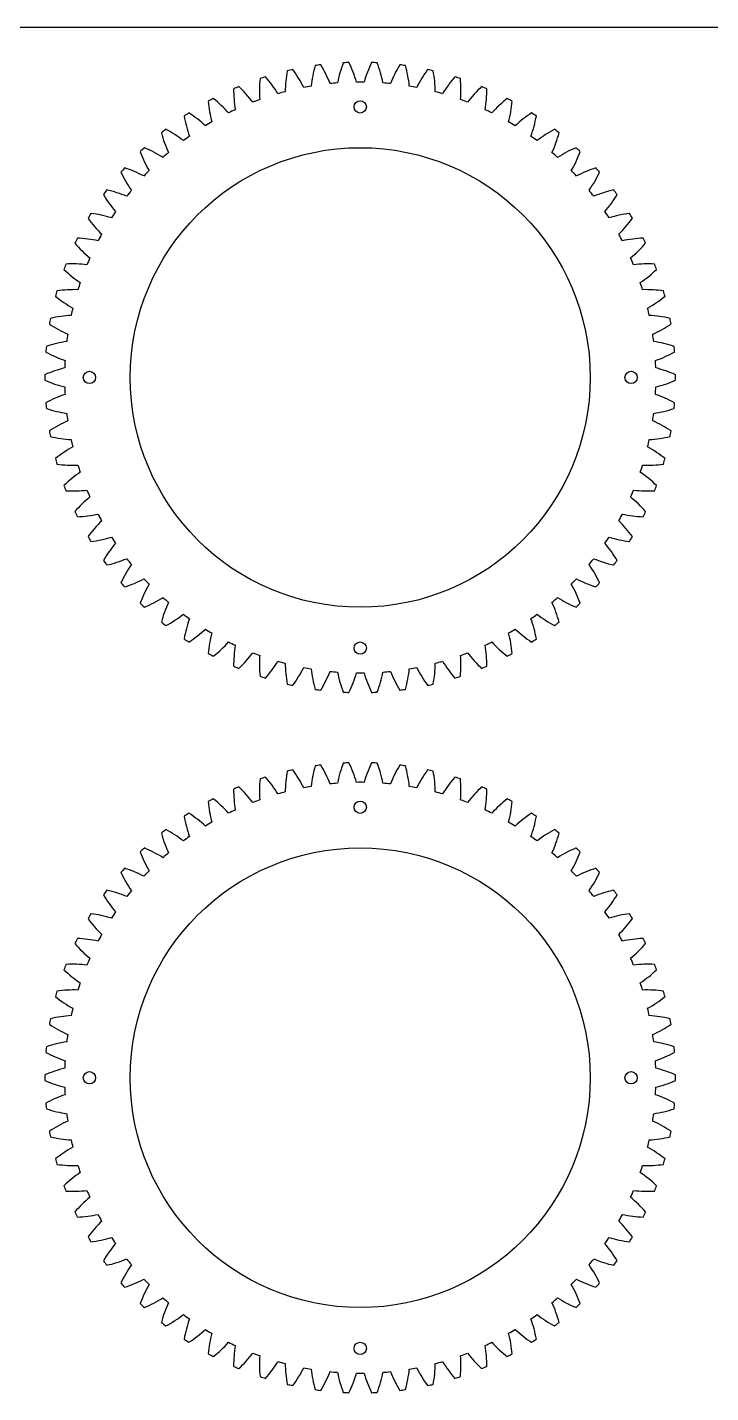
# Model space of a CAD drawing. Header units: inches. Extents: x 0 to 48, y -0.6 to 48.
# Drawn here: x 16.2 to 24, y 32.4 to 48 of the extents above; entities that cross this region are included whole.
import ezdxf

# ---------------------------------------------------------------- set-up
doc = ezdxf.new("R2010")
doc.units = ezdxf.units.IN
doc.header["$MEASUREMENT"] = 0

msp = doc.modelspace()

# ---------------------------------------------------------------- linework, layer by layer
at = {"color": 7, "linetype": 'Continuous'}
msp.add_line((0, 48), (48, 48), dxfattribs=at)
for centre, radius in [((20, 47.091), 0.0703), ((20, 44), 2.625), ((16.909, 44), 0.0703), ((23.091, 44), 0.0703), ((20, 40.909), 0.0703), ((20, 39.091), 0.0703), ((20, 36), 2.625), ((16.909, 36), 0.0703), ((23.091, 36), 0.0703), ((20, 32.909), 0.0703)]:
    msp.add_circle(centre, radius, dxfattribs=at)
for centre, radius, start, end in [((21.114, 47.095), 1.4, 159.0668, 168.8661), ((20, 44), 3.6, 92.0569, 93.0859), ((18.613, 46.982), 1.4, 16.2767, 26.076), ((21.387, 46.982), 1.4, 153.924, 163.7233), ((20, 44), 3.6, 86.9141, 87.9431), ((18.886, 47.095), 1.4, 11.1339, 20.9332), ((20, 44), 3.6, 107.4855, 108.5145), ((17.87, 46.506), 1.4, 31.7053, 41.5046), ((20.543, 47.244), 1.4, 169.3525, 179.1519), ((20, 44), 3.6, 102.3426, 103.3716), ((18.103, 46.687), 1.4, 26.5624, 36.3618), ((20.832, 47.182), 1.4, 164.2097, 174.009), ((20, 44), 3.6, 97.1998, 98.2288), ((18.352, 46.846), 1.4, 21.4196, 31.2189), ((21.648, 46.846), 1.4, 148.7811, 158.5804), ((20, 44), 3.6, 81.7712, 82.8002), ((19.168, 47.182), 1.4, 5.991, 15.7903), ((21.897, 46.687), 1.4, 143.6382, 153.4376), ((20, 44), 3.6, 76.6284, 77.6574), ((19.457, 47.244), 1.4, 0.8481, 10.6475), ((22.13, 46.506), 1.4, 138.4954, 148.2947), ((20, 44), 3.6, 71.4855, 72.5145), ((20, 44), 3.6, 112.6284, 113.6574), ((19.955, 47.289), 1.4, 179.6382, 189.4376), ((17.654, 46.305), 1.4, 36.8481, 46.6475), ((20.25, 47.279), 1.4, 174.4954, 184.2947), ((20, 44), 3.375, 104.7016, 106.1556), ((20, 44), 3.375, 99.5587, 101.0127), ((20, 44), 3.375, 94.4159, 95.8699), ((20, 44), 3.375, 89.273, 90.727), ((20, 44), 3.375, 84.1301, 85.5841), ((20, 44), 3.375, 78.9873, 80.4413), ((20, 44), 3.375, 73.8444, 75.2984), ((19.75, 47.279), 1.4, 355.7053, 5.5046), ((22.346, 46.305), 1.4, 133.3525, 143.1519), ((20, 44), 3.6, 66.3426, 67.3716), ((20.045, 47.289), 1.4, 350.5624, 0.3618), ((20, 44), 3.6, 117.7712, 118.8002), ((19.661, 47.271), 1.4, 184.7811, 194.5804), ((17.457, 46.085), 1.4, 41.991, 51.7903), ((20, 44), 3.375, 109.8444, 111.2984), ((20, 44), 3.375, 68.7016, 70.1556), ((22.543, 46.085), 1.4, 128.2097, 138.009), ((20, 44), 3.6, 61.1998, 62.2288), ((20.339, 47.271), 1.4, 345.4196, 355.2189), ((20, 44), 3.6, 122.9141, 123.9431), ((19.369, 47.228), 1.4, 189.924, 199.7233), ((17.28, 45.849), 1.4, 47.1339, 56.9332), ((20, 44), 3.375, 114.9873, 116.4413), ((20, 44), 3.375, 63.5587, 65.0127), ((22.72, 45.849), 1.4, 123.0668, 132.8661), ((20.631, 47.228), 1.4, 340.2767, 350.076), ((20, 44), 3.6, 56.0569, 57.0859), ((20, 44), 3.6, 128.0569, 129.0859), ((19.082, 47.158), 1.4, 195.0668, 204.8661), ((17.125, 45.598), 1.4, 52.2767, 62.076), ((20, 44), 3.375, 120.1301, 121.5841), ((20, 44), 3.375, 58.4159, 59.8699), ((22.875, 45.598), 1.4, 117.924, 127.7233), ((20.918, 47.158), 1.4, 335.1339, 344.9332), ((20, 44), 3.6, 50.9141, 51.9431), ((20, 44), 3.375, 125.273, 126.727), ((20, 44), 3.375, 53.273, 54.727), ((20, 44), 3.6, 133.1998, 134.2288), ((18.803, 47.063), 1.4, 200.2097, 210.009), ((16.994, 45.334), 1.4, 57.4196, 67.2189), ((20, 44), 3.375, 130.4159, 131.8699), ((20, 44), 3.375, 48.1301, 49.5841), ((23.006, 45.334), 1.4, 112.7811, 122.5804), ((21.197, 47.063), 1.4, 329.991, 339.7903), ((20, 44), 3.6, 45.7712, 46.8002), ((20, 44), 3.6, 138.3426, 139.3716), ((18.533, 46.944), 1.4, 205.3525, 215.1519), ((16.886, 45.059), 1.4, 62.5624, 72.3618), ((20, 44), 3.375, 135.5587, 137.0127), ((20, 44), 3.375, 42.9873, 44.4413), ((23.114, 45.059), 1.4, 107.6382, 117.4376), ((21.467, 46.944), 1.4, 324.8481, 334.6475), ((20, 44), 3.6, 40.6284, 41.6574), ((20, 44), 3.6, 143.4855, 144.5145), ((18.275, 46.8), 1.4, 210.4954, 220.2947), ((16.804, 44.775), 1.4, 67.7053, 77.5046), ((20, 44), 3.375, 140.7016, 142.1556), ((20, 44), 3.375, 37.8444, 39.2984), ((23.196, 44.775), 1.4, 102.4954, 112.2947), ((21.725, 46.8), 1.4, 319.7053, 329.5046), ((20, 44), 3.6, 35.4855, 36.5145), ((20, 44), 3.6, 148.6284, 149.6574), ((16.747, 44.486), 1.4, 72.8481, 82.6475), ((20, 44), 3.375, 145.8444, 147.2984), ((20, 44), 3.375, 32.7016, 34.1556), ((23.253, 44.486), 1.4, 97.3525, 107.1519), ((20, 44), 3.6, 30.3426, 31.3716), ((18.031, 46.634), 1.4, 215.6382, 225.4376), ((21.969, 46.634), 1.4, 314.5624, 324.3618), ((20, 44), 3.6, 153.7712, 154.8002), ((16.717, 44.192), 1.4, 77.991, 87.7903), ((20, 44), 3.375, 150.9873, 152.4413), ((20, 44), 3.375, 27.5587, 29.0127), ((23.283, 44.192), 1.4, 92.2097, 102.009), ((20, 44), 3.6, 25.1998, 26.2288), ((17.803, 46.447), 1.4, 220.7811, 230.5804), ((22.197, 46.447), 1.4, 309.4196, 319.2189), ((20, 44), 3.6, 158.9141, 159.9431), ((17.592, 46.24), 1.4, 225.924, 235.7233), ((16.713, 43.897), 1.4, 83.1339, 92.9332), ((20, 44), 3.375, 156.1301, 157.5841), ((20, 44), 3.375, 22.4159, 23.8699), ((23.287, 43.897), 1.4, 87.0668, 96.8661), ((22.408, 46.24), 1.4, 304.2767, 314.076), ((20, 44), 3.6, 20.0569, 21.0859), ((20, 44), 3.375, 161.273, 162.727), ((20, 44), 3.375, 17.273, 18.727), ((20, 44), 3.6, 164.0569, 165.0859), ((17.401, 46.016), 1.4, 231.0668, 240.8661), ((16.735, 43.603), 1.4, 88.2767, 98.076), ((23.265, 43.603), 1.4, 81.924, 91.7233), ((22.599, 46.016), 1.4, 299.1339, 308.9332), ((20, 44), 3.6, 14.9141, 15.9431), ((20, 44), 3.375, 166.4159, 167.8699), ((20, 44), 3.375, 12.1301, 13.5841), ((20, 44), 3.6, 169.1998, 170.2288), ((17.231, 45.774), 1.4, 236.2097, 246.009), ((16.784, 43.312), 1.4, 93.4196, 103.2189), ((23.216, 43.312), 1.4, 76.7811, 86.5804), ((22.769, 45.774), 1.4, 293.991, 303.7903), ((20, 44), 3.6, 9.7712, 10.8002), ((20, 44), 3.375, 171.5587, 173.0127), ((20, 44), 3.375, 6.9873, 8.4413), ((20, 44), 3.6, 174.3426, 175.3716), ((16.859, 43.026), 1.4, 98.5624, 108.3618), ((23.141, 43.026), 1.4, 71.6382, 81.4376), ((20, 44), 3.6, 4.6284, 5.6574), ((17.083, 45.519), 1.4, 241.3525, 251.1519), ((20, 44), 3.375, 176.7016, 178.1556), ((22.917, 45.519), 1.4, 288.8481, 298.6475), ((20, 44), 3.375, 1.8444, 3.2984), ((16.958, 42.748), 1.4, 103.7053, 113.5046), ((20, 44), 3.6, 179.4855, 180.5145), ((23.042, 42.748), 1.4, 66.4954, 76.2947), ((20, 44), 3.6, 359.4855, 0.5145), ((16.958, 45.252), 1.4, 246.4954, 256.2947), ((20, 44), 3.375, 181.8444, 183.2984), ((20, 44), 3.375, 356.7016, 358.1556), ((23.042, 45.252), 1.4, 283.7053, 293.5046), ((17.083, 42.481), 1.4, 108.8481, 118.6475), ((20, 44), 3.6, 184.6284, 185.6574), ((22.917, 42.481), 1.4, 61.3525, 71.1519), ((20, 44), 3.6, 354.3426, 355.3716), ((16.859, 44.974), 1.4, 251.6382, 261.4376), ((20, 44), 3.375, 186.9873, 188.4413), ((20, 44), 3.375, 351.5587, 353.0127), ((23.141, 44.974), 1.4, 278.5624, 288.3618), ((17.231, 42.226), 1.4, 113.991, 123.7903), ((20, 44), 3.6, 189.7712, 190.8002), ((22.769, 42.226), 1.4, 56.2097, 66.009), ((20, 44), 3.6, 349.1998, 350.2288), ((16.784, 44.688), 1.4, 256.7811, 266.5804), ((17.401, 41.984), 1.4, 119.1339, 128.9332), ((20, 44), 3.375, 192.1301, 193.5841), ((20, 44), 3.375, 346.4159, 347.8699), ((22.599, 41.984), 1.4, 51.0668, 60.8661), ((23.216, 44.688), 1.4, 273.4196, 283.2189), ((20, 44), 3.6, 194.9141, 195.9431), ((20, 44), 3.6, 344.0569, 345.0859), ((16.735, 44.397), 1.4, 261.924, 271.7233), ((17.592, 41.76), 1.4, 124.2767, 134.076), ((20, 44), 3.375, 197.273, 198.727), ((20, 44), 3.375, 341.273, 342.727), ((22.408, 41.76), 1.4, 45.924, 55.7233), ((23.265, 44.397), 1.4, 268.2767, 278.076), ((20, 44), 3.6, 200.0569, 201.0859), ((20, 44), 3.6, 338.9141, 339.9431), ((16.713, 44.103), 1.4, 267.0668, 276.8661), ((17.803, 41.553), 1.4, 129.4196, 139.2189), ((20, 44), 3.375, 202.4159, 203.8699), ((20, 44), 3.375, 336.1301, 337.5841), ((22.197, 41.553), 1.4, 40.7811, 50.5804), ((23.287, 44.103), 1.4, 263.1339, 272.9332), ((20, 44), 3.6, 205.1998, 206.2288), ((16.717, 43.808), 1.4, 272.2097, 282.009), ((20, 44), 3.375, 207.5587, 209.0127), ((20, 44), 3.375, 330.9873, 332.4413), ((23.283, 43.808), 1.4, 257.991, 267.7903), ((20, 44), 3.6, 333.7712, 334.8002), ((18.031, 41.366), 1.4, 134.5624, 144.3618), ((21.969, 41.366), 1.4, 35.6382, 45.4376), ((20, 44), 3.6, 210.3426, 211.3716), ((16.747, 43.514), 1.4, 277.3525, 287.1519), ((20, 44), 3.375, 212.7016, 214.1556), ((20, 44), 3.375, 325.8444, 327.2984), ((23.253, 43.514), 1.4, 252.8481, 262.6475), ((20, 44), 3.6, 328.6284, 329.6574), ((18.275, 41.2), 1.4, 139.7053, 149.5046), ((21.725, 41.2), 1.4, 30.4954, 40.2947), ((20, 44), 3.6, 215.4855, 216.5145), ((16.804, 43.225), 1.4, 282.4954, 292.2947), ((18.533, 41.056), 1.4, 144.8481, 154.6475), ((20, 44), 3.375, 217.8444, 219.2984), ((20, 44), 3.375, 320.7016, 322.1556), ((21.467, 41.056), 1.4, 25.3525, 35.1519), ((23.196, 43.225), 1.4, 247.7053, 257.5046), ((20, 44), 3.6, 323.4855, 324.5145), ((20, 44), 3.6, 220.6284, 221.6574), ((16.886, 42.941), 1.4, 287.6382, 297.4376), ((20, 44), 3.375, 222.9873, 224.4413), ((20, 44), 3.375, 315.5587, 317.0127), ((23.114, 42.941), 1.4, 242.5624, 252.3618), ((20, 44), 3.6, 318.3426, 319.3716), ((18.803, 40.937), 1.4, 149.991, 159.7903), ((21.197, 40.937), 1.4, 20.2097, 30.009), ((20, 44), 3.6, 225.7712, 226.8002), ((16.994, 42.666), 1.4, 292.7811, 302.5804), ((19.082, 40.842), 1.4, 155.1339, 164.9332), ((20, 44), 3.375, 228.1301, 229.5841), ((20, 44), 3.375, 310.4159, 311.8699), ((20.918, 40.842), 1.4, 15.0668, 24.8661), ((23.006, 42.666), 1.4, 237.4196, 247.2189), ((20, 44), 3.6, 313.1998, 314.2288), ((20, 44), 3.6, 230.9141, 231.9431), ((17.125, 42.402), 1.4, 297.924, 307.7233), ((20, 44), 3.375, 233.273, 234.727), ((19.369, 40.772), 1.4, 160.2767, 170.076), ((20, 44), 3.375, 305.273, 306.727), ((20.631, 40.772), 1.4, 9.924, 19.7233), ((22.875, 42.402), 1.4, 232.2767, 242.076), ((20, 44), 3.6, 308.0569, 309.0859), ((17.28, 42.151), 1.4, 303.0668, 312.8661), ((20, 44), 3.375, 238.4159, 239.8699), ((19.661, 40.729), 1.4, 165.4196, 175.2189), ((20, 44), 3.375, 300.1301, 301.5841), ((20.339, 40.729), 1.4, 4.7811, 14.5804), ((22.72, 42.151), 1.4, 227.1339, 236.9332), ((20, 44), 3.6, 236.0569, 237.0859), ((17.457, 41.915), 1.4, 308.2097, 318.009), ((20, 44), 3.375, 243.5587, 245.0127), ((19.955, 40.711), 1.4, 170.5624, 180.3618), ((20, 44), 3.375, 294.9873, 296.4413), ((20.045, 40.711), 1.4, 359.6382, 9.4376), ((22.543, 41.915), 1.4, 221.991, 231.7903), ((20, 44), 3.6, 302.9141, 303.9431), ((20, 44), 3.6, 241.1998, 242.2288), ((17.654, 41.695), 1.4, 313.3525, 323.1519), ((20, 44), 3.375, 248.7016, 250.1556), ((20.25, 40.721), 1.4, 175.7053, 185.5046), ((17.87, 41.494), 1.4, 318.4954, 328.2947), ((20, 44), 3.375, 253.8444, 255.2984), ((20.543, 40.756), 1.4, 180.8481, 190.6475), ((19.457, 40.756), 1.4, 349.3525, 359.1519), ((20, 44), 3.375, 284.7016, 286.1556), ((22.13, 41.494), 1.4, 211.7053, 221.5046), ((19.75, 40.721), 1.4, 354.4954, 4.2947), ((20, 44), 3.375, 289.8444, 291.2984), ((22.346, 41.695), 1.4, 216.8481, 226.6475), ((20, 44), 3.6, 297.7712, 298.8002), ((20, 44), 3.6, 246.3426, 247.3716), ((20, 44), 3.6, 251.4855, 252.5145), ((18.103, 41.313), 1.4, 323.6382, 333.4376), ((20, 44), 3.375, 258.9873, 260.4413), ((20.832, 40.818), 1.4, 185.991, 195.7903), ((18.352, 41.154), 1.4, 328.7811, 338.5804), ((20, 44), 3.375, 264.1301, 265.5841), ((21.114, 40.905), 1.4, 191.1339, 200.9332), ((18.613, 41.018), 1.4, 333.924, 343.7233), ((20, 44), 3.375, 269.273, 270.727), ((21.387, 41.018), 1.4, 196.2767, 206.076), ((18.886, 40.905), 1.4, 339.0668, 348.8661), ((20, 44), 3.375, 274.4159, 275.8699), ((21.648, 41.154), 1.4, 201.4196, 211.2189), ((19.168, 40.818), 1.4, 344.2097, 354.009), ((20, 44), 3.375, 279.5587, 281.0127), ((21.897, 41.313), 1.4, 206.5624, 216.3618), ((20, 44), 3.6, 287.4855, 288.5145), ((20, 44), 3.6, 292.6284, 293.6574), ((20, 44), 3.6, 256.6284, 257.6574), ((20, 44), 3.6, 261.7712, 262.8002), ((20, 44), 3.6, 266.9141, 267.9431), ((20, 44), 3.6, 272.0569, 273.0859), ((20, 44), 3.6, 277.1998, 278.2288), ((20, 44), 3.6, 282.3426, 283.3716), ((20.543, 39.244), 1.4, 169.3525, 179.1519), ((20, 36), 3.6, 102.3426, 103.3716), ((18.103, 38.687), 1.4, 26.5624, 36.3618), ((20.832, 39.182), 1.4, 164.2097, 174.009), ((20, 36), 3.6, 97.1998, 98.2288), ((18.352, 38.846), 1.4, 21.4196, 31.2189), ((21.114, 39.095), 1.4, 159.0668, 168.8661), ((20, 36), 3.6, 92.0569, 93.0859), ((18.613, 38.982), 1.4, 16.2767, 26.076), ((21.387, 38.982), 1.4, 153.924, 163.7233), ((20, 36), 3.6, 86.9141, 87.9431), ((18.886, 39.095), 1.4, 11.1339, 20.9332), ((21.648, 38.846), 1.4, 148.7811, 158.5804), ((20, 36), 3.6, 81.7712, 82.8002), ((19.168, 39.182), 1.4, 5.991, 15.7903), ((21.897, 38.687), 1.4, 143.6382, 153.4376), ((20, 36), 3.6, 76.6284, 77.6574), ((19.457, 39.244), 1.4, 0.8481, 10.6475), ((20, 36), 3.6, 112.6284, 113.6574), ((17.654, 38.305), 1.4, 36.8481, 46.6475), ((20.25, 39.279), 1.4, 174.4954, 184.2947), ((20, 36), 3.6, 107.4855, 108.5145), ((17.87, 38.506), 1.4, 31.7053, 41.5046), ((20, 36), 3.375, 99.5587, 101.0127), ((20, 36), 3.375, 94.4159, 95.8699), ((20, 36), 3.375, 89.273, 90.727), ((20, 36), 3.375, 84.1301, 85.5841), ((20, 36), 3.375, 78.9873, 80.4413), ((22.13, 38.506), 1.4, 138.4954, 148.2947), ((20, 36), 3.6, 71.4855, 72.5145), ((19.75, 39.279), 1.4, 355.7053, 5.5046), ((22.346, 38.305), 1.4, 133.3525, 143.1519), ((20, 36), 3.6, 66.3426, 67.3716), ((20, 36), 3.6, 117.7712, 118.8002), ((19.661, 39.271), 1.4, 184.7811, 194.5804), ((17.457, 38.085), 1.4, 41.991, 51.7903), ((19.955, 39.289), 1.4, 179.6382, 189.4376), ((20, 36), 3.375, 109.8444, 111.2984), ((20, 36), 3.375, 104.7016, 106.1556), ((20, 36), 3.375, 73.8444, 75.2984), ((20, 36), 3.375, 68.7016, 70.1556), ((20.045, 39.289), 1.4, 350.5624, 0.3618), ((22.543, 38.085), 1.4, 128.2097, 138.009), ((20, 36), 3.6, 61.1998, 62.2288), ((20.339, 39.271), 1.4, 345.4196, 355.2189), ((20, 36), 3.6, 122.9141, 123.9431), ((17.28, 37.849), 1.4, 47.1339, 56.9332), ((20, 36), 3.375, 114.9873, 116.4413), ((20, 36), 3.375, 63.5587, 65.0127), ((22.72, 37.849), 1.4, 123.0668, 132.8661), ((20, 36), 3.6, 56.0569, 57.0859), ((19.369, 39.228), 1.4, 189.924, 199.7233), ((20, 36), 3.375, 120.1301, 121.5841), ((20, 36), 3.375, 58.4159, 59.8699), ((20.631, 39.228), 1.4, 340.2767, 350.076), ((20, 36), 3.6, 128.0569, 129.0859), ((19.082, 39.158), 1.4, 195.0668, 204.8661), ((17.125, 37.598), 1.4, 52.2767, 62.076), ((20, 36), 3.375, 125.273, 126.727), ((20, 36), 3.375, 53.273, 54.727), ((22.875, 37.598), 1.4, 117.924, 127.7233), ((20.918, 39.158), 1.4, 335.1339, 344.9332), ((20, 36), 3.6, 50.9141, 51.9431), ((20, 36), 3.6, 133.1998, 134.2288), ((18.803, 39.063), 1.4, 200.2097, 210.009), ((16.994, 37.334), 1.4, 57.4196, 67.2189), ((20, 36), 3.375, 130.4159, 131.8699), ((20, 36), 3.375, 48.1301, 49.5841), ((23.006, 37.334), 1.4, 112.7811, 122.5804), ((21.197, 39.063), 1.4, 329.991, 339.7903), ((20, 36), 3.6, 45.7712, 46.8002), ((20, 36), 3.6, 138.3426, 139.3716), ((16.886, 37.059), 1.4, 62.5624, 72.3618), ((23.114, 37.059), 1.4, 107.6382, 117.4376), ((20, 36), 3.6, 40.6284, 41.6574), ((18.533, 38.944), 1.4, 205.3525, 215.1519), ((20, 36), 3.375, 135.5587, 137.0127), ((20, 36), 3.375, 42.9873, 44.4413), ((21.467, 38.944), 1.4, 324.8481, 334.6475), ((20, 36), 3.6, 143.4855, 144.5145), ((18.275, 38.8), 1.4, 210.4954, 220.2947), ((16.804, 36.775), 1.4, 67.7053, 77.5046), ((20, 36), 3.375, 140.7016, 142.1556), ((20, 36), 3.375, 37.8444, 39.2984), ((23.196, 36.775), 1.4, 102.4954, 112.2947), ((21.725, 38.8), 1.4, 319.7053, 329.5046), ((20, 36), 3.6, 35.4855, 36.5145), ((20, 36), 3.6, 148.6284, 149.6574), ((18.031, 38.634), 1.4, 215.6382, 225.4376), ((16.747, 36.486), 1.4, 72.8481, 82.6475), ((20, 36), 3.375, 145.8444, 147.2984), ((20, 36), 3.375, 32.7016, 34.1556), ((23.253, 36.486), 1.4, 97.3525, 107.1519), ((21.969, 38.634), 1.4, 314.5624, 324.3618), ((20, 36), 3.6, 30.3426, 31.3716), ((20, 36), 3.6, 153.7712, 154.8002), ((16.717, 36.192), 1.4, 77.991, 87.7903), ((20, 36), 3.375, 150.9873, 152.4413), ((20, 36), 3.375, 27.5587, 29.0127), ((23.283, 36.192), 1.4, 92.2097, 102.009), ((20, 36), 3.6, 25.1998, 26.2288), ((17.803, 38.447), 1.4, 220.7811, 230.5804), ((22.197, 38.447), 1.4, 309.4196, 319.2189), ((20, 36), 3.6, 158.9141, 159.9431), ((16.713, 35.897), 1.4, 83.1339, 92.9332), ((20, 36), 3.375, 156.1301, 157.5841), ((20, 36), 3.375, 22.4159, 23.8699), ((23.287, 35.897), 1.4, 87.0668, 96.8661), ((20, 36), 3.6, 20.0569, 21.0859), ((17.592, 38.24), 1.4, 225.924, 235.7233), ((22.408, 38.24), 1.4, 304.2767, 314.076), ((20, 36), 3.6, 164.0569, 165.0859), ((16.735, 35.603), 1.4, 88.2767, 98.076), ((20, 36), 3.375, 161.273, 162.727), ((20, 36), 3.375, 17.273, 18.727), ((23.265, 35.603), 1.4, 81.924, 91.7233), ((20, 36), 3.6, 14.9141, 15.9431), ((17.401, 38.016), 1.4, 231.0668, 240.8661), ((22.599, 38.016), 1.4, 299.1339, 308.9332), ((20, 36), 3.6, 169.1998, 170.2288), ((16.784, 35.312), 1.4, 93.4196, 103.2189), ((20, 36), 3.375, 166.4159, 167.8699), ((20, 36), 3.375, 12.1301, 13.5841), ((23.216, 35.312), 1.4, 76.7811, 86.5804), ((20, 36), 3.6, 9.7712, 10.8002), ((17.231, 37.774), 1.4, 236.2097, 246.009), ((22.769, 37.774), 1.4, 293.991, 303.7903), ((20, 36), 3.6, 174.3426, 175.3716), ((16.859, 35.026), 1.4, 98.5624, 108.3618), ((20, 36), 3.375, 171.5587, 173.0127), ((20, 36), 3.375, 6.9873, 8.4413), ((23.141, 35.026), 1.4, 71.6382, 81.4376), ((20, 36), 3.6, 4.6284, 5.6574), ((17.083, 37.519), 1.4, 241.3525, 251.1519), ((20, 36), 3.375, 176.7016, 178.1556), ((22.917, 37.519), 1.4, 288.8481, 298.6475), ((20, 36), 3.375, 1.8444, 3.2984), ((16.958, 34.748), 1.4, 103.7053, 113.5046), ((20, 36), 3.6, 179.4855, 180.5145), ((23.042, 34.748), 1.4, 66.4954, 76.2947), ((20, 36), 3.6, 359.4855, 0.5145), ((16.958, 37.252), 1.4, 246.4954, 256.2947), ((20, 36), 3.375, 181.8444, 183.2984), ((20, 36), 3.375, 356.7016, 358.1556), ((23.042, 37.252), 1.4, 283.7053, 293.5046), ((17.083, 34.481), 1.4, 108.8481, 118.6475), ((22.917, 34.481), 1.4, 61.3525, 71.1519), ((20, 36), 3.6, 184.6284, 185.6574), ((16.859, 36.974), 1.4, 251.6382, 261.4376), ((20, 36), 3.375, 186.9873, 188.4413), ((20, 36), 3.375, 351.5587, 353.0127), ((23.141, 36.974), 1.4, 278.5624, 288.3618), ((20, 36), 3.6, 354.3426, 355.3716), ((17.231, 34.226), 1.4, 113.991, 123.7903), ((22.769, 34.226), 1.4, 56.2097, 66.009), ((20, 36), 3.6, 189.7712, 190.8002), ((16.784, 36.688), 1.4, 256.7811, 266.5804), ((20, 36), 3.375, 192.1301, 193.5841), ((20, 36), 3.375, 346.4159, 347.8699), ((23.216, 36.688), 1.4, 273.4196, 283.2189), ((20, 36), 3.6, 349.1998, 350.2288), ((17.401, 33.984), 1.4, 119.1339, 128.9332), ((22.599, 33.984), 1.4, 51.0668, 60.8661), ((20, 36), 3.6, 194.9141, 195.9431), ((16.735, 36.397), 1.4, 261.924, 271.7233), ((20, 36), 3.375, 197.273, 198.727), ((20, 36), 3.375, 341.273, 342.727), ((23.265, 36.397), 1.4, 268.2767, 278.076), ((20, 36), 3.6, 344.0569, 345.0859), ((17.592, 33.76), 1.4, 124.2767, 134.076), ((22.408, 33.76), 1.4, 45.924, 55.7233), ((20, 36), 3.6, 200.0569, 201.0859), ((16.713, 36.103), 1.4, 267.0668, 276.8661), ((17.803, 33.553), 1.4, 129.4196, 139.2189), ((20, 36), 3.375, 202.4159, 203.8699), ((20, 36), 3.375, 336.1301, 337.5841), ((22.197, 33.553), 1.4, 40.7811, 50.5804), ((23.287, 36.103), 1.4, 263.1339, 272.9332), ((20, 36), 3.6, 338.9141, 339.9431), ((20, 36), 3.6, 205.1998, 206.2288), ((16.717, 35.808), 1.4, 272.2097, 282.009), ((18.031, 33.366), 1.4, 134.5624, 144.3618), ((20, 36), 3.375, 207.5587, 209.0127), ((20, 36), 3.375, 330.9873, 332.4413), ((21.969, 33.366), 1.4, 35.6382, 45.4376), ((23.283, 35.808), 1.4, 257.991, 267.7903), ((20, 36), 3.6, 333.7712, 334.8002), ((20, 36), 3.6, 210.3426, 211.3716), ((16.747, 35.514), 1.4, 277.3525, 287.1519), ((20, 36), 3.375, 212.7016, 214.1556), ((20, 36), 3.375, 325.8444, 327.2984), ((23.253, 35.514), 1.4, 252.8481, 262.6475), ((20, 36), 3.6, 328.6284, 329.6574), ((18.275, 33.2), 1.4, 139.7053, 149.5046), ((21.725, 33.2), 1.4, 30.4954, 40.2947), ((20, 36), 3.6, 215.4855, 216.5145), ((16.804, 35.225), 1.4, 282.4954, 292.2947), ((18.533, 33.056), 1.4, 144.8481, 154.6475), ((20, 36), 3.375, 217.8444, 219.2984), ((20, 36), 3.375, 320.7016, 322.1556), ((21.467, 33.056), 1.4, 25.3525, 35.1519), ((23.196, 35.225), 1.4, 247.7053, 257.5046), ((20, 36), 3.6, 323.4855, 324.5145), ((16.886, 34.941), 1.4, 287.6382, 297.4376), ((20, 36), 3.375, 222.9873, 224.4413), ((20, 36), 3.375, 315.5587, 317.0127), ((23.114, 34.941), 1.4, 242.5624, 252.3618), ((20, 36), 3.6, 220.6284, 221.6574), ((18.803, 32.937), 1.4, 149.991, 159.7903), ((21.197, 32.937), 1.4, 20.2097, 30.009), ((20, 36), 3.6, 318.3426, 319.3716), ((20, 36), 3.6, 225.7712, 226.8002), ((16.994, 34.666), 1.4, 292.7811, 302.5804), ((19.082, 32.842), 1.4, 155.1339, 164.9332), ((20, 36), 3.375, 228.1301, 229.5841), ((20, 36), 3.375, 310.4159, 311.8699), ((20.918, 32.842), 1.4, 15.0668, 24.8661), ((23.006, 34.666), 1.4, 237.4196, 247.2189), ((20, 36), 3.6, 313.1998, 314.2288), ((17.125, 34.402), 1.4, 297.924, 307.7233), ((20, 36), 3.375, 233.273, 234.727), ((19.369, 32.772), 1.4, 160.2767, 170.076), ((20, 36), 3.375, 305.273, 306.727), ((20.631, 32.772), 1.4, 9.924, 19.7233), ((22.875, 34.402), 1.4, 232.2767, 242.076), ((20, 36), 3.6, 230.9141, 231.9431), ((17.28, 34.151), 1.4, 303.0668, 312.8661), ((20, 36), 3.375, 238.4159, 239.8699), ((19.661, 32.729), 1.4, 165.4196, 175.2189), ((20, 36), 3.375, 300.1301, 301.5841), ((20.339, 32.729), 1.4, 4.7811, 14.5804), ((22.72, 34.151), 1.4, 227.1339, 236.9332), ((20, 36), 3.6, 308.0569, 309.0859), ((20, 36), 3.6, 236.0569, 237.0859), ((17.457, 33.915), 1.4, 308.2097, 318.009), ((20, 36), 3.375, 243.5587, 245.0127), ((19.955, 32.711), 1.4, 170.5624, 180.3618), ((20, 36), 3.375, 294.9873, 296.4413), ((20.045, 32.711), 1.4, 359.6382, 9.4376), ((22.543, 33.915), 1.4, 221.991, 231.7903), ((20, 36), 3.6, 302.9141, 303.9431), ((20, 36), 3.6, 241.1998, 242.2288), ((17.654, 33.695), 1.4, 313.3525, 323.1519), ((20, 36), 3.375, 248.7016, 250.1556), ((20.25, 32.721), 1.4, 175.7053, 185.5046), ((17.87, 33.494), 1.4, 318.4954, 328.2947), ((20, 36), 3.375, 253.8444, 255.2984), ((20, 36), 3.375, 284.7016, 286.1556), ((22.13, 33.494), 1.4, 211.7053, 221.5046), ((19.75, 32.721), 1.4, 354.4954, 4.2947), ((20, 36), 3.375, 289.8444, 291.2984), ((22.346, 33.695), 1.4, 216.8481, 226.6475), ((20, 36), 3.6, 297.7712, 298.8002), ((20, 36), 3.6, 246.3426, 247.3716), ((20.543, 32.756), 1.4, 180.8481, 190.6475), ((18.103, 33.313), 1.4, 323.6382, 333.4376), ((20, 36), 3.375, 258.9873, 260.4413), ((20.832, 32.818), 1.4, 185.991, 195.7903), ((18.352, 33.154), 1.4, 328.7811, 338.5804), ((20, 36), 3.375, 264.1301, 265.5841), ((21.114, 32.905), 1.4, 191.1339, 200.9332), ((18.613, 33.018), 1.4, 333.924, 343.7233), ((20, 36), 3.375, 269.273, 270.727), ((21.387, 33.018), 1.4, 196.2767, 206.076), ((18.886, 32.905), 1.4, 339.0668, 348.8661), ((20, 36), 3.375, 274.4159, 275.8699), ((21.648, 33.154), 1.4, 201.4196, 211.2189), ((19.168, 32.818), 1.4, 344.2097, 354.009), ((20, 36), 3.375, 279.5587, 281.0127), ((21.897, 33.313), 1.4, 206.5624, 216.3618), ((19.457, 32.756), 1.4, 349.3525, 359.1519), ((20, 36), 3.6, 292.6284, 293.6574), ((20, 36), 3.6, 251.4855, 252.5145), ((20, 36), 3.6, 256.6284, 257.6574), ((20, 36), 3.6, 282.3426, 283.3716), ((20, 36), 3.6, 287.4855, 288.5145), ((20, 36), 3.6, 261.7712, 262.8002), ((20, 36), 3.6, 266.9141, 267.9431), ((20, 36), 3.6, 272.0569, 273.0859), ((20, 36), 3.6, 277.1998, 278.2288)]:
    msp.add_arc(centre, radius, start, end, dxfattribs=at)

doc.saveas('drawing.dxf')
